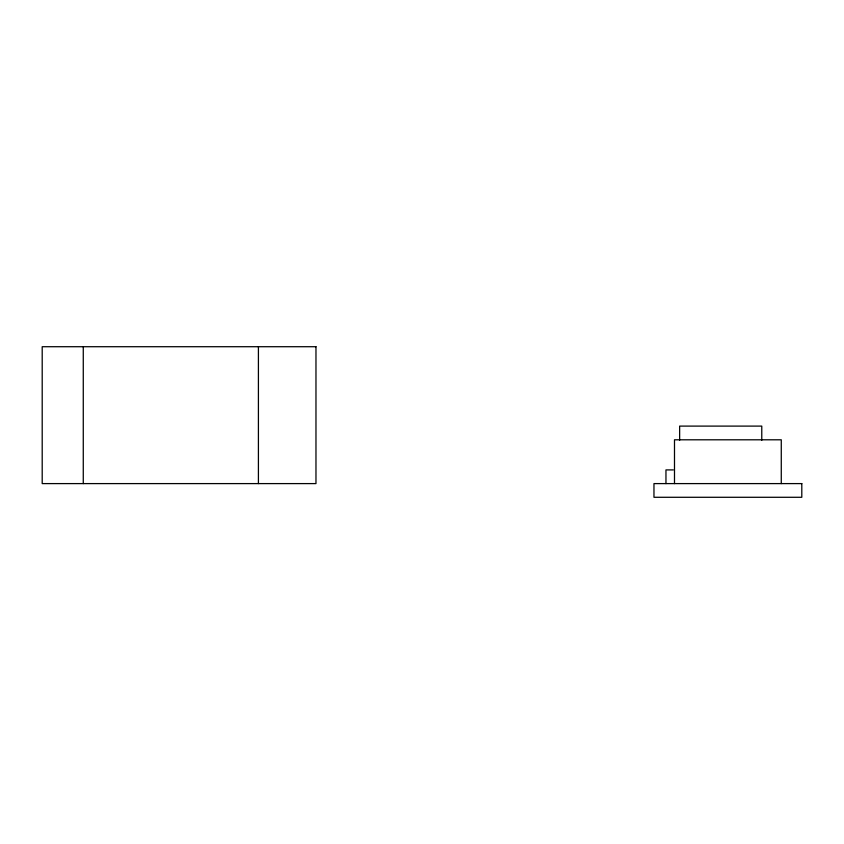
<?xml version="1.0" encoding="UTF-8"?>
<svg xmlns="http://www.w3.org/2000/svg" width="844" height="844" viewBox="0 0 844 844"><rect width="100%" height="100%" fill="white"/><g stroke="black" fill="none" stroke-linecap="round" stroke-linejoin="round"><path stroke-width="1.27" d="M673.29 469.908L665.958 469.908L665.958 483.601M781.27 483.601L781.27 439.798L674.493 439.798L674.493 483.601M761.773 440.283L761.773 426.104L679.642 426.104L679.642 440.283M258.412 346.715L258.412 483.601M83.271 346.715L83.271 483.601M315.972 346.715L42.2 346.715L42.2 483.601L315.972 483.601L315.972 346.715M801.8 483.601L653.963 483.601L653.963 497.285L801.8 497.285L801.8 483.601"/></g></svg>
